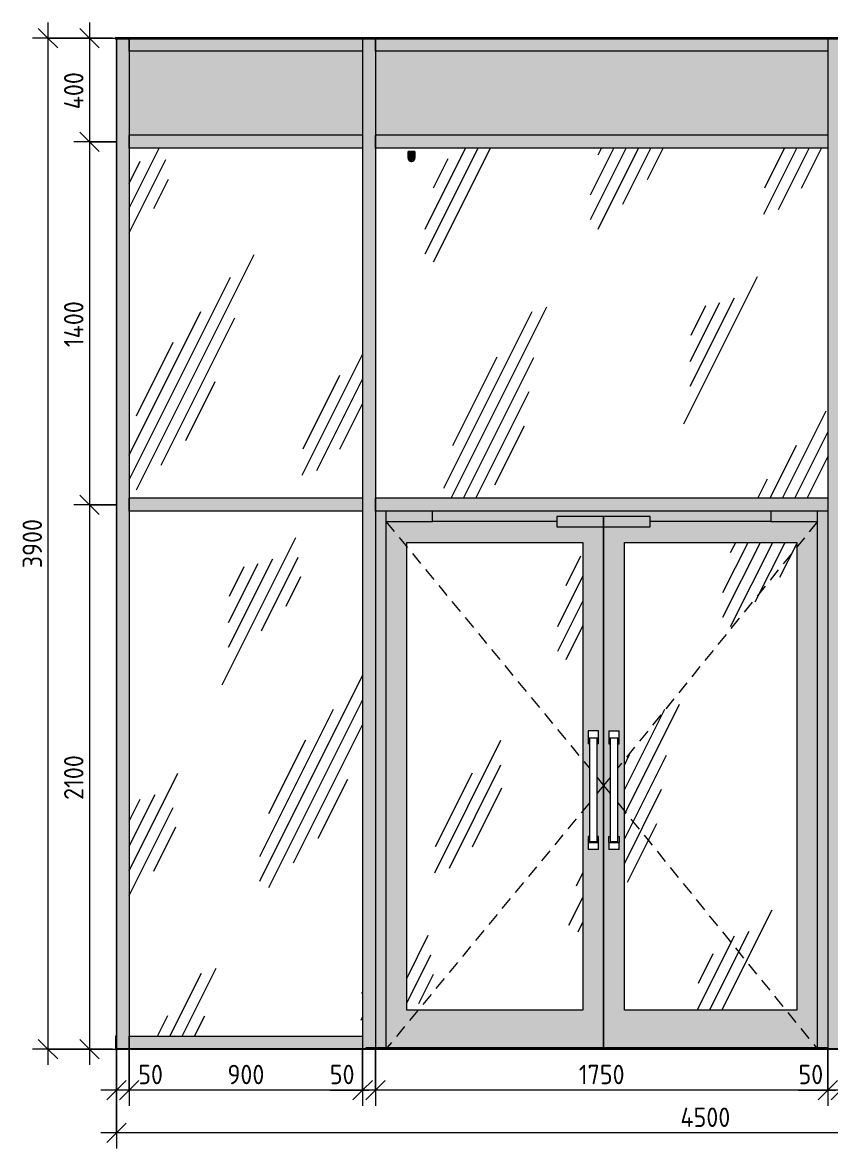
# Model space of a CAD drawing. Header units: millimetres. Extents: x -11619 to 28531, y -388 to 22769.
# Drawn here: x 10252 to 13365, y -383 to 3960 of the extents above; entities that cross this region are included whole.
import ezdxf

# ---------------------------------------------------------------- set-up
doc = ezdxf.new("R2010")
doc.units = ezdxf.units.MM
doc.linetypes.add('200_ШТРИХ_ш1п0_6_', pattern=[80, 50, -30])
for name, color, linetype, lineweight in [('A-ANNO-DIMS', 7, 'Continuous', 9), ('A-ANNO-DIMS-50', 7, 'Continuous', 9), ('A-DOOR-1', 7, 'Continuous', 9), ('A-DOOR-3', 7, '200_ШТРИХ_ш1п0_6_', 9), ('A-FLOR', 7, 'Continuous', 9), ('A-GENM', 7, 'Continuous', 9), ('A-GLAZ-CURT', 7, 'Continuous', 9), ('A-GLAZ-CWMG', 7, 'Continuous', 9), ('A-WALL-PATT', 7, 'Continuous', 9), ('I-WALL', 7, 'Continuous', 9), ('Ограждение', 7, 'Continuous', 9), ('Поручни', 7, 'Continuous', 9)]:
    doc.layers.add(name, color=color, linetype=linetype, lineweight=lineweight)
for name, color, linetype, lineweight, true_color in [('A-FLOR-1', 7, 'Continuous', 9, 0x787878), ('A-FLOR-FNSH-1', 7, 'Continuous', 35, 0x3c3c3c), ('A-FLOR-FNSH-2', 7, 'Continuous', 25, 0x3c3c3c), ('E-LITE-EQPM-1', 7, 'Continuous', 9, 0x999997), ('E-LITE-EQPM-10', 7, 'Continuous', 9, 0xb2b2ae), ('E-LITE-EQPM-11', 7, 'Continuous', 9, 0x8d8d8b), ('E-LITE-EQPM-3', 7, 'Continuous', 9, 0x929290), ('E-LITE-EQPM-4', 7, 'Continuous', 9, 0x9a9a98), ('E-LITE-EQPM-5', 7, 'Continuous', 9, 0x787878), ('E-LITE-EQPM-6', 7, 'Continuous', 9, 0xc3c3bf), ('E-LITE-EQPM-7', 7, 'Continuous', 9, 0xb1b1ae), ('E-LITE-EQPM-8', 7, 'Continuous', 9, 0xa3a3a1), ('E-LITE-EQPM-9', 7, 'Continuous', 9, 0xacaca8)]:
    doc.layers.add(name, color=color, linetype=linetype, lineweight=lineweight, true_color=true_color)
doc.layers.add('E-LITE-EQPM-2', color=7, linetype='Continuous', lineweight=9, true_color=0xf7f7ef, transparency=0.74)
doc.styles.add('ISOCPEUR', font='isocpeur.ttf', dxfattribs={"width": 0.9, "height": 75})
doc.dimstyles.new('ISO-1_5', dxfattribs={"dimscale": 304.8, "dimtxt": 74.698588, "dimasz": 0.246063, "dimexe": 0.19685, "dimexo": 0, "dimgap": 0, "dimtad": 1, "dimdec": 0, "dimrnd": 10, "dimzin": 0, "dimdsep": 46, "dimtxsty": 'ISOCPEUR', "dimblk1": 'OBLIQUE', "dimblk2": 'OBLIQUE', "dimsah": 1, "dimcen": 0.09, "dimdle": 0.19685, "dimazin": 0, "dimtfac": 1, "dimtdec": 4, "dimtix": 1, "dimtmove": 0, "dimatfit": 3, "dimfxl": 1, "dimtvp": 1, "dimtolj": 1, "dimtzin": 0, "dimarcsym": 2})
doc.dimstyles.new('ISO-1_5_1', dxfattribs={"dimscale": 304.8, "dimtxt": 74.698588, "dimasz": 0.246063, "dimexe": 0.19685, "dimexo": 0, "dimgap": 0, "dimtad": 1, "dimdec": 0, "dimrnd": 10, "dimzin": 0, "dimdsep": 46, "dimtxsty": 'ISOCPEUR', "dimblk1": 'OBLIQUE', "dimblk2": 'OBLIQUE', "dimsah": 1, "dimcen": 0.09, "dimdle": 0.19685, "dimazin": 0, "dimtfac": 1, "dimtdec": 4, "dimtix": 1, "dimtmove": 1, "dimatfit": 3, "dimfxl": 1, "dimtvp": 1, "dimtolj": 1, "dimtzin": 0, "dimarcsym": 2})
doc.dimstyles.new('ISO-1_5_окр_100', dxfattribs={"dimscale": 304.8, "dimtxt": 74.698588, "dimasz": 0.246063, "dimexe": 0.19685, "dimexo": 0, "dimgap": 0, "dimtad": 1, "dimdec": 0, "dimrnd": 100, "dimzin": 0, "dimdsep": 46, "dimtxsty": 'ISOCPEUR', "dimblk1": 'OBLIQUE', "dimblk2": 'OBLIQUE', "dimsah": 1, "dimcen": 0.09, "dimdle": 0.19685, "dimazin": 0, "dimtfac": 1, "dimtdec": 4, "dimtix": 1, "dimtmove": 0, "dimatfit": 3, "dimfxl": 1, "dimtvp": 1, "dimtolj": 1, "dimtzin": 0, "dimarcsym": 2})
pattern_1 = [(63.435, (127, 63.5), (-511.167, 1533.495), [635, -381, 635, -381, -807.806]), (63.435, (127, 63.5), (-511.167, 1533.495), [-2032, 254, -553.806]), (63.435, (95.2, 95.2), (-511.167, 1533.495), [508, -635, 381, -381, -934.806]), (63.435, (95.2, 95.2), (-511.167, 1533.495), [-1905, 444.5, -490.306]), (63.435, (95.2, 190.5), (-511.167, 1533.495), [381, -762, 254, -381, -1061.806]), (63.435, (95.2, 190.5), (-511.167, 1533.495), [-1778, 571.5, -490.306]), (63.435, (190.5, 95.2), (-511.167, 1533.495), [381, -762, 317.5, -12809.306]), (63.435, (285.8, 190.5), (-511.167, 1533.495), [190.5, -952.5, 127, -12999.806]), (63.435, (127, 349.2), (-511.167, 1533.495), [127, -952.5, 127, -508, -1125.306]), (63.435, (127, 349.2), (-511.167, 1533.495), [-1714.5, 317.5, -807.806]), (63.435, (698.5, 254), (-511.167, 1533.495), [635, -952.5, 762, -503.006]), (63.435, (698.5, 158.8), (-511.167, 1533.495), [889, -635, 952.5, -376.006]), (63.435, (762, 190.5), (-511.167, 1533.495), [1016, -508, 762, -553.806]), (63.435, (857.2, 285.8), (-511.167, 1533.495), [635, -889, 508, -807.806]), (63.435, (762, 476.2), (-511.167, 1533.495), [317.5, -1270, 381, -871.306]), (63.435, (952.5, 381), (-511.167, 1533.495), [254, -1270, 254, -1061.806])]

# ---------------------------------------------------------------- blocks, each defined once
blk = doc.blocks.new('Прямоугольный импост - Импост структурный с накладкой - 160мм Темный-32354999-В-13')
at = {"layer": 'A-GLAZ-CWMG'}
blk.add_hatch(color=256, dxfattribs=at).paths.add_polyline_path([(111615.3, 3850), (112000.4, 3850), (112000.4, 3900), (111100, 3900), (111100, 3850)])
for p, q in [((111100, 3850), (111100, 3900)), ((112000.4, 3900), (112000.4, 3850)), ((112000.4, 3850), (111100, 3850))]:
    blk.add_line(p, q, dxfattribs=at)
blk = doc.blocks.new('Прямоугольный импост - Импост структурный с накладкой - 160мм Темный-30756008-В-13')
at = {"layer": 'A-GLAZ-CWMG'}
blk.add_hatch(color=256, dxfattribs=at).paths.add_polyline_path([(111051, 0), (111100, 0), (111100, 2100), (111050, 2100), (111050, 50), (111051, 50)])
blk.add_line((111100, 2100), (111100, 0), dxfattribs=at)
blk = doc.blocks.new('Прямоугольный импост - Импост структурный с накладкой - 160мм Темный-30755591-В-13')
at = {"layer": 'A-GLAZ-CWMG'}
blk.add_hatch(color=256, dxfattribs=at).paths.add_polyline_path([(113845.4, 0), (113845.4, 2100), (113795.4, 2100), (113795.4, 0), (113835.4, 0)])
for p, q in [((113795.4, 2100), (113795.4, 0)), ((113845.4, 2100), (113845.4, 0))]:
    blk.add_line(p, q, dxfattribs=at)
blk = doc.blocks.new('Системная панель - Стекло - 40мм-32354452-В-13')
at = {"layer": 'A-GLAZ-CURT'}
h = blk.add_hatch(dxfattribs=at)
h.set_pattern_fill('FP_1', color=256, style=0, pattern_type=2)
h.set_pattern_definition(pattern_1)
h.paths.add_polyline_path([(111100, 50), (112000.4, 50), (112000.4, 2075), (111100, 2075), (111100, 1951.5)])
blk = doc.blocks.new('Прямоугольный импост - Импост структурный с накладкой - 160мм Темный-32355002-В-13')
at = {"layer": 'A-GLAZ-CWMG'}
blk.add_hatch(color=256, dxfattribs=at).paths.add_polyline_path([(113795.4, 3850), (113795.4, 3900), (112050.4, 3900), (112050.4, 3850), (113325.8, 3850)])
for p, q in [((112050.4, 3850), (112050.4, 3900)), ((113795.4, 3900), (113795.4, 3850)), ((113795.4, 3850), (112050.4, 3850))]:
    blk.add_line(p, q, dxfattribs=at)
blk = doc.blocks.new('Прямоугольный импост - Импост структурный с накладкой - 160мм Темный-32355003-В-13')
at = {"layer": 'A-GLAZ-CWMG'}
blk.add_hatch(color=256, dxfattribs=at).paths.add_polyline_path([(111100, 0), (112000.4, 0), (112000.4, 50), (111100, 50), (111100, 40)])
for p, q in [((111100, 0), (111100, 50)), ((111100, 50), (112000.4, 50)), ((112000.4, 50), (112000.4, 0))]:
    blk.add_line(p, q, dxfattribs=at)
blk = doc.blocks.new('Прямоугольный импост - Импост структурный с накладкой - 160мм Темный-V3-В-13')
at = {"layer": 'A-GLAZ-CWMG'}
blk.add_hatch(color=256, dxfattribs=at).paths.add_polyline_path([(112014.5, 0), (112014.5, 6.3), (112050.4, 6.3), (112050.4, 2100), (112000.4, 2100), (112000.4, 0), (112010.4, 0)])
for p, q in [((112000.4, 2100), (112000.4, 0)), ((112050.4, 2100), (112050.4, 6.3))]:
    blk.add_line(p, q, dxfattribs=at)
blk = doc.blocks.new('Системная панель - Стекло - 40мм-32354600-В-13')
at = {"layer": 'A-GLAZ-CURT'}
h = blk.add_hatch(dxfattribs=at)
h.set_pattern_fill('FP_1', color=256, style=0, pattern_type=2)
h.set_pattern_definition(pattern_1)
h.paths.add_polyline_path([(113325.8, 2125), (113795.4, 2125), (113795.4, 3475), (112050.4, 3475), (112050.4, 2125), (112185.5, 2125)])
h.paths.add_polyline_path([(112189, 3424.4), (112185.5, 3424.9), (112182.6, 3426.1), (112180, 3428.1), (112178, 3430.8), (112176.7, 3433.8), (112176.3, 3439.3), (112176.3, 3462.5), (112201.7, 3462.5), (112201.3, 3433.8), (112200, 3430.8), (112198, 3428.1), (112195.3, 3426.1), (112192.3, 3424.8)])
blk = doc.blocks.new('Системная панель - Стекло - 40мм-32354454-В-13')
at = {"layer": 'A-GLAZ-CURT'}
h = blk.add_hatch(dxfattribs=at)
h.set_pattern_fill('FP_1', color=256, style=0, pattern_type=2)
h.set_pattern_definition(pattern_1)
h.paths.add_polyline_path([(112000.4, 2125), (112000.4, 3475), (111100, 3475), (111100, 2125)])
blk = doc.blocks.new('Прямоугольный импост - Импост структурный с накладкой - 160мм Темный-32352607-В-13')
at = {"layer": 'A-GLAZ-CWMG'}
blk.add_hatch(color=256, dxfattribs=at).paths.add_polyline_path([(111071, 2100), (111100, 2100), (111100, 3500), (111050, 3500), (111050, 2100), (111070.6, 2100)])
blk.add_line((111100, 3500), (111100, 2100), dxfattribs=at)
blk = doc.blocks.new('Прямоугольный импост - Импост структурный с накладкой - 160мм Темный-32355005-В-13')
at = {"layer": 'A-GLAZ-CWMG'}
blk.add_hatch(color=256, dxfattribs=at).paths.add_polyline_path([(113010.4, 2075), (113795.4, 2075), (113795.4, 2125), (112050.4, 2125), (112050.4, 2075), (112932.1, 2075)])
for p, q in [((112050.4, 2075), (112050.4, 2125)), ((113795.4, 2125), (112050.4, 2125)), ((113795.4, 2125), (113795.4, 2075)), ((113795.4, 2075), (112050.4, 2075))]:
    blk.add_line(p, q, dxfattribs=at)
blk = doc.blocks.new('Прямоугольный импост - Импост структурный с накладкой - 160мм Темный-32355006-В-13')
at = {"layer": 'A-GLAZ-CWMG'}
blk.add_hatch(color=256, dxfattribs=at).paths.add_polyline_path([(112000.4, 2075), (112000.4, 2125), (111100, 2125), (111100, 2075)])
for p, q in [((111100, 2075), (111100, 2125)), ((112000.4, 2125), (111100, 2125)), ((112000.4, 2125), (112000.4, 2075)), ((112000.4, 2075), (111100, 2075))]:
    blk.add_line(p, q, dxfattribs=at)
blk = doc.blocks.new('Прямоугольный импост - Импост структурный с накладкой - 160мм Темный-32352604-В-13')
at = {"layer": 'A-GLAZ-CWMG'}
blk.add_hatch(color=256, dxfattribs=at).paths.add_polyline_path([(113795.4, 2100), (113845.4, 2100), (113845.4, 3500), (113795.4, 3500), (113795.4, 2115)])
for p, q in [((113795.4, 3500), (113795.4, 2100)), ((113845.4, 3500), (113845.4, 2100))]:
    blk.add_line(p, q, dxfattribs=at)
blk = doc.blocks.new('Плинтус - Плинтус светлый _сад_-32928320-В-13')
at = {"layer": 'A-GENM'}
blk.add_hatch(color=256, dxfattribs=at).paths.add_polyline_path([(111045.2, 0), (111051, 0), (111051, 50), (111045.2, 50)])
for p, q in [((111045.2, 50), (111051, 50)), ((111051, 50), (111051, 0))]:
    blk.add_line(p, q, dxfattribs=at)
blk = doc.blocks.new('Дверь_Витражная_остекление_ - ВВ-13 остекление-32355241-В-13')
at = {"layer": 'A-DOOR-1'}
h = blk.add_hatch(color=256, dxfattribs=at)
h.paths.add_polyline_path([(113794.5, 0), (113795.4, 0), (113795.4, 2075), (113755.4, 2075), (113755.4, 6.3), (113794.5, 6.3)])
h.paths.add_polyline_path([(112090.4, 6.3), (112090.4, 2075), (112050.4, 2075), (112050.4, 6.3)])
h.paths.add_polyline_path([(112270.4, 2035), (112750.4, 2035), (112750.4, 2055), (113110.4, 2055), (113110.4, 2035), (113575.4, 2035), (113575.4, 2075), (112270.4, 2075), (112270.4, 2040.2)])
for points in [[(112185.5, 2035), (112270.4, 2035), (112270.4, 2075), (112090.4, 2075), (112090.4, 2035), (112170.4, 2035)], [(112930.4, 2015), (112930.4, 2055), (112750.4, 2055), (112750.4, 2015), (112929.6, 2015)], [(113110.4, 2015), (113110.4, 2055), (112930.4, 2055), (112930.4, 2015), (113010.4, 2015)], [(113575.4, 2035), (113755.4, 2035), (113755.4, 2075), (113575.4, 2075)]]:
    blk.add_hatch(color=256, dxfattribs=at).paths.add_polyline_path(points)
h = blk.add_hatch(color=256, dxfattribs=at)
h.paths.add_polyline_path([(112122.6, 6.3), (112930.4, 6.3), (112930.4, 2015), (112750.4, 2015), (112750.4, 2035), (112090.4, 2035), (112090.4, 6.3), (112093.8, 6.3)])
h.paths.add_polyline_path([(112185.5, 150), (112170.4, 150), (112170.4, 1955), (112850.4, 1955), (112850.4, 150), (112755.6, 150)])
h.paths.add_polyline_path([(112898.2, 770), (112870.4, 770), (112870.4, 820), (112875.4, 820), (112875.4, 1177.5), (112870.4, 1177.5), (112870.4, 1227.5), (112910.4, 1227.5), (112910.4, 1177.5), (112905.4, 1177.5), (112905.4, 820), (112910.4, 820), (112910.4, 770), (112900.4, 770)])
h = blk.add_hatch(color=256, dxfattribs=at)
h.paths.add_polyline_path([(112933.8, 6.3), (113755.4, 6.3), (113755.4, 2035), (113110.4, 2035), (113110.4, 2015), (112930.4, 2015), (112930.4, 6.3)])
h.paths.add_polyline_path([(113325.8, 150), (113010.4, 150), (113010.4, 1955), (113675.4, 1955), (113675.4, 150)])
h.paths.add_polyline_path([(112970.4, 770), (112950.4, 770), (112950.4, 820), (112955.4, 820), (112955.4, 1177.5), (112950.4, 1177.5), (112950.4, 1227.5), (112990.4, 1227.5), (112990.4, 1177.5), (112985.4, 1177.5), (112985.4, 820), (112990.4, 820), (112990.4, 770), (112975.6, 770)])
h = blk.add_hatch(dxfattribs=at)
h.set_pattern_fill('FP_1', color=256, style=0, pattern_type=2)
h.set_pattern_definition(pattern_1)
h.paths.add_polyline_path([(112170.4, 150), (112850.4, 150), (112850.4, 1955), (112170.4, 1955), (112170.4, 1425)])
h = blk.add_hatch(dxfattribs=at)
h.set_pattern_fill('FP_1', color=256, style=0, pattern_type=2)
h.set_pattern_definition(pattern_1)
h.paths.add_polyline_path([(113010.4, 150), (113675.4, 150), (113675.4, 1955), (113010.4, 1955), (113010.4, 487.3)])
for p, q in [((112090.4, 2075), (112090.4, 2035)), ((112270.4, 2035), (112270.4, 2075)), ((112750.4, 2055), (112750.4, 2015)), ((112930.4, 2055), (112750.4, 2055)), ((113110.4, 2055), (112930.4, 2055)), ((112930.4, 2055), (112930.4, 2015)), ((112930.4, 2015), (112930.4, 2055)), ((113110.4, 2015), (113110.4, 2055)), ((113575.4, 2075), (113575.4, 2035)), ((113755.4, 2035), (113755.4, 2075)), ((112090.4, 2035), (112090.4, 6.3)), ((112090.4, 2035), (112270.4, 2035)), ((112750.4, 2035), (112270.4, 2035)), ((112750.4, 2015), (112930.4, 2015)), ((112930.4, 2015), (112930.4, 6.3)), ((112930.4, 2015), (113110.4, 2015)), ((112930.4, 6.3), (112930.4, 2015)), ((113575.4, 2035), (113110.4, 2035)), ((113575.4, 2035), (113755.4, 2035)), ((113755.4, 6.3), (113755.4, 2035)), ((112170.4, 150), (112170.4, 1955)), ((112170.4, 1955), (112850.4, 1955)), ((112850.4, 1955), (112850.4, 150)), ((113010.4, 150), (113010.4, 1955)), ((113010.4, 1955), (113675.4, 1955)), ((113675.4, 1955), (113675.4, 150)), ((112870.4, 1227.5), (112870.4, 1200)), ((112910.4, 1227.5), (112870.4, 1227.5)), ((112910.4, 1200), (112910.4, 1227.5)), ((112950.4, 1227.5), (112950.4, 1200)), ((112950.4, 1227.5), (112990.4, 1227.5)), ((112990.4, 1200), (112990.4, 1227.5)), ((112910.4, 1200), (112870.4, 1200)), ((112870.4, 1200), (112870.4, 1177.5)), ((112875.5, 1177.5), (112870.4, 1177.5)), ((112875.4, 1200), (112875.4, 800)), ((112905.4, 800), (112905.4, 1200)), ((112910.4, 1177.5), (112905.4, 1177.5)), ((112910.4, 1177.5), (112910.4, 1200)), ((112990.4, 1200), (112950.4, 1200)), ((112950.4, 1200), (112950.4, 1177.5)), ((112950.4, 1177.5), (112955.5, 1177.5)), ((112955.4, 1200), (112955.4, 800)), ((112985.4, 800), (112985.4, 1200)), ((112985.4, 1177.5), (112990.4, 1177.5)), ((112990.4, 1177.5), (112990.4, 1200)), ((112875.4, 820), (112870.4, 820)), ((112870.4, 820), (112870.4, 797.5)), ((112870.4, 797.5), (112870.4, 770)), ((112870.4, 797.5), (112910.4, 797.5)), ((112905.4, 800), (112875.4, 800)), ((112910.4, 820), (112905.4, 820)), ((112910.4, 797.5), (112910.4, 820)), ((112910.4, 770), (112910.4, 797.5)), ((112950.4, 797.5), (112950.4, 820)), ((112950.4, 820), (112955.4, 820)), ((112950.4, 797.5), (112950.4, 770)), ((112950.4, 797.5), (112990.4, 797.5)), ((112985.4, 800), (112955.4, 800)), ((112985.4, 820), (112990.4, 820)), ((112990.4, 820), (112990.4, 797.5)), ((112990.4, 770), (112990.4, 797.5)), ((112910.4, 770), (112870.4, 770)), ((112990.4, 770), (112950.4, 770)), ((112850.4, 150), (112170.4, 150)), ((113675.4, 150), (113010.4, 150))]:
    blk.add_line(p, q, dxfattribs=at)
at = {"layer": 'A-DOOR-3'}
for p, q in [((112090.4, 2035), (112875.4, 1084.1)), ((113755.4, 2035), (112985.4, 1085.3)), ((112905.4, 1047.8), (112930.4, 1017.5)), ((112955.4, 1048.3), (112930.4, 1017.5)), ((112930.4, 1017.5), (112905.4, 987.2)), ((112930.4, 1017.5), (112955.4, 986.7)), ((112875.4, 950.9), (112095.7, 6.3)), ((112985.4, 949.7), (113750.3, 6.3))]:
    blk.add_line(p, q, dxfattribs=at)
blk = doc.blocks.new('Системная панель - Сэндвич - 40мм-32354713-В-13')
at = {"layer": 'A-GLAZ-CURT'}
blk.add_hatch(color=256, dxfattribs=at).paths.add_polyline_path([(113325.8, 3525), (113795.4, 3525), (113795.4, 3850), (112050.4, 3850), (112050.4, 3525), (112185.5, 3525)])
blk = doc.blocks.new('Системная панель - Сэндвич - 40мм-32354714-В-13')
at = {"layer": 'A-GLAZ-CURT'}
blk.add_hatch(color=256, dxfattribs=at).paths.add_polyline_path([(111615.3, 3525), (112000.4, 3525), (112000.4, 3850), (111100, 3850), (111100, 3525)])
blk = doc.blocks.new('Прямоугольный импост - Импост структурный с накладкой - 160мм Темный-32352608-В-13')
at = {"layer": 'A-GLAZ-CWMG'}
blk.add_hatch(color=256, dxfattribs=at).paths.add_polyline_path([(111071, 3500), (111100, 3500), (111100, 3900), (111050, 3900), (111050, 3500), (111071, 3500)])
blk.add_line((111100, 3900), (111100, 3500), dxfattribs=at)
blk = doc.blocks.new('Прямоугольный импост - Импост структурный с накладкой - 160мм Темный-V4-В-13')
at = {"layer": 'A-GLAZ-CWMG'}
blk.add_hatch(color=256, dxfattribs=at).paths.add_polyline_path([(113845.4, 3500), (113845.4, 3900), (113795.4, 3900), (113795.4, 3500), (113835.4, 3500)])
for p, q in [((113795.4, 3900), (113795.4, 3500)), ((113845.4, 3900), (113845.4, 3500))]:
    blk.add_line(p, q, dxfattribs=at)
blk = doc.blocks.new('Downlight - Strip - 2000 мм-27655400-В-13')
at = {"layer": 'E-LITE-EQPM-2'}
for points in [[(112182.6, 3456.1), (112201.7, 3456.1), (112201.7, 3462.5), (112176.3, 3462.5), (112176.3, 3456.1)], [(112201.7, 3437.1), (112201.7, 3456.1), (112176.3, 3456.1), (112176.7, 3440.4), (112178, 3443.5), (112180, 3446.1), (112182.6, 3448.1), (112185.7, 3449.4), (112189, 3449.8), (112192.3, 3449.4), (112195.3, 3448.1), (112198, 3446.1), (112200, 3443.5), (112201.3, 3440.4)]]:
    blk.add_hatch(color=256, dxfattribs=at).paths.add_polyline_path(points)
h = blk.add_hatch(color=256, dxfattribs=at)
h.paths.add_polyline_path([(112198, 3428.1), (112200.8, 3433.8), (112200, 3433), (112199.1, 3430.8)])
h.paths.add_polyline_path([(112198, 3428.1), (112199.2, 3437.1), (112189, 3437.1), (112185.7, 3449.4), (112184.1, 3437.1), (112177.6, 3437.1), (112177.3, 3435.8), (112185.7, 3425.7), (112186.7, 3425.6), (112191.2, 3429), (112192.3, 3426.6), (112193.1, 3426.8)])
h.paths.add_polyline_path([(112192.3, 3424.8), (112195.3, 3426.1), (112194.5, 3426.1)])
h.paths.add_polyline_path([(112182.6, 3426.1), (112176.7, 3433.8), (112178, 3430.8), (112180, 3428.1)])
h.paths.add_polyline_path([(112176.7, 3433.8), (112177.3, 3435.8), (112176.3, 3437.1)])
h = blk.add_hatch(color=256, dxfattribs=at)
h.paths.add_polyline_path([(112185.7, 3424.8), (112187.9, 3425.4), (112182.6, 3426.1), (112185.5, 3424.9)])
h.paths.add_polyline_path([(112185.7, 3449.4), (112182.6, 3448.1), (112180, 3446.1), (112178, 3443.5), (112176.7, 3440.4), (112176.7, 3436.5), (112177.3, 3435.8), (112178, 3437.1), (112184.1, 3437.1), (112185.5, 3447.7)])
h.paths.add_polyline_path([(112198, 3428.1), (112201.7, 3437.1), (112201.3, 3440.4), (112200, 3443.5), (112198, 3446.1), (112195.3, 3448.1), (112192.3, 3449.4), (112189, 3449.8), (112185.7, 3449.4), (112189, 3437.1), (112199.2, 3437.1), (112198.3, 3430.8)])
h.paths.add_polyline_path([(112200.4, 3432.4), (112201.3, 3433.8), (112200.8, 3433.8)])
h = blk.add_hatch(color=256, dxfattribs=at)
h.paths.add_polyline_path([(112198, 3428.1), (112200, 3430.8), (112199.5, 3430.8)])
h.paths.add_polyline_path([(112192.3, 3424.8), (112198, 3428.1), (112191.8, 3426.5), (112191.2, 3429), (112186.7, 3425.6), (112189, 3425.3)])
h.paths.add_polyline_path([(112189, 3424.4), (112189, 3424.8), (112185.7, 3424.8)])
h.paths.add_polyline_path([(112185, 3425.8), (112177.3, 3435.8), (112176.7, 3433.8), (112182.6, 3426.1), (112184.7, 3425.8)])
at = {"layer": 'E-LITE-EQPM-1'}
for p, q in [((112176.3, 3437.1), (112176.3, 3462.5)), ((112176.3, 3462.5), (112201.7, 3462.5)), ((112201.7, 3462.5), (112176.3, 3462.5)), ((112176.3, 3462.5), (112176.3, 3456.1)), ((112176.3, 3456.1), (112176.3, 3437.1)), ((112176.3, 3456.1), (112201.7, 3456.1)), ((112201.7, 3462.5), (112201.7, 3437.1)), ((112201.7, 3456.1), (112201.7, 3462.5)), ((112201.7, 3437.1), (112201.7, 3456.1))]:
    blk.add_line(p, q, dxfattribs=at)
for start, end in [(90, 180), (180, 0), (180, 0), (45, 90), (0, 45)]:
    blk.add_arc((112189, 3437.1), 12.7, start, end, dxfattribs=at)
at = {"layer": 'E-LITE-EQPM-10'}
for start, end in [(255, 285), (315, 330)]:
    blk.add_arc((112189, 3437.1), 12.7, start, end, dxfattribs=at)
at = {"layer": 'E-LITE-EQPM-11'}
blk.add_arc((112189, 3437.1), 12.7, 105, 106.0717, dxfattribs=at)
at = {"layer": 'E-LITE-EQPM-3'}
for start, end in [(150, 180), (180, 255), (180, 255), (135, 150), (106.0717, 135), (0, 105), (330, 0), (330, 345), (345, 0), (285, 315), (285, 315)]:
    blk.add_arc((112189, 3437.1), 12.7, start, end, dxfattribs=at)
at = {"layer": 'E-LITE-EQPM-4'}
for start, end in [(255, 270), (255, 285), (270, 285), (315, 330), (315, 330)]:
    blk.add_arc((112189, 3437.1), 12.7, start, end, dxfattribs=at)
at = {"layer": 'E-LITE-EQPM-5'}
for p, q in [((112201.7, 3462.5), (112176.3, 3462.5)), ((112176.3, 3462.5), (112176.3, 3437.1)), ((112201.7, 3437.1), (112201.7, 3462.5))]:
    blk.add_line(p, q, dxfattribs=at)
blk.add_arc((112189, 3437.1), 12.7, 180, 0, dxfattribs=at)
at = {"layer": 'E-LITE-EQPM-6'}
for p, q in [((112176.3, 3456.1), (112176.3, 3462.5)), ((112176.3, 3462.5), (112201.7, 3462.5)), ((112201.7, 3462.5), (112201.7, 3456.1))]:
    blk.add_line(p, q, dxfattribs=at)
at = {"layer": 'E-LITE-EQPM-7'}
for p, q in [((112201.7, 3462.5), (112176.3, 3462.5)), ((112176.3, 3462.5), (112176.3, 3456.1)), ((112176.3, 3456.1), (112176.3, 3462.5)), ((112176.3, 3462.5), (112201.7, 3462.5)), ((112176.3, 3437.1), (112176.3, 3456.1)), ((112201.7, 3456.1), (112176.3, 3456.1)), ((112201.7, 3456.1), (112201.7, 3462.5)), ((112201.7, 3462.5), (112201.7, 3456.1)), ((112201.7, 3456.1), (112201.7, 3437.1))]:
    blk.add_line(p, q, dxfattribs=at)
at = {"layer": 'E-LITE-EQPM-8'}
for start, end in [(345, 0), (240, 255)]:
    blk.add_arc((112189, 3437.1), 12.7, start, end, dxfattribs=at)
at = {"layer": 'E-LITE-EQPM-9'}
for start, end in [(180, 240), (330, 345), (285, 315)]:
    blk.add_arc((112189, 3437.1), 12.7, start, end, dxfattribs=at)
blk = doc.blocks.new('Ограждение - Ограждение-33049920-В-13')
at = {"layer": 'Ограждение'}
blk.add_hatch(color=256, dxfattribs=at).paths.add_polyline_path([(112014.5, 0), (112137.1, 0), (112137.1, 2), (113674.2, 2), (113674.2, 0), (113794.5, 0), (113794.5, 6.3), (112014.5, 6.3)])
at = {"layer": 'Поручни'}
for p, q in [((112014.5, 0), (112014.5, 6.3)), ((112014.5, 6.3), (113794.5, 6.3)), ((113794.5, 6.3), (113794.5, 0))]:
    blk.add_line(p, q, dxfattribs=at)
blk = doc.blocks.new('DIMBLOCK115-В-13')
at = {"layer": 'A-ANNO-DIMS-50'}
for p, q in [((10509.8, 3960), (10509.8, 3500)), ((10598.9, 3900), (10449.8, 3900)), ((10509.8, 3900), (10608.8, 3900)), ((10613.3, 3500), (10449.8, 3500)), ((10509.8, 3500), (10613.3, 3500))]:
    blk.add_line(p, q, dxfattribs=at)
at = {"layer": 'A-ANNO-DIMS-50', "lineweight": 20}
for p, q in [((10509.8, 3900), (10472.3, 3937.5)), ((10509.8, 3900), (10547.3, 3862.5)), ((10509.8, 3500), (10472.3, 3537.5)), ((10509.8, 3500), (10547.3, 3462.5))]:
    blk.add_line(p, q, dxfattribs=at)
at = {"layer": 'A-ANNO-DIMS-50', "color": 0, "insert": (10411.8, 3625.3), "char_height": 75, "width": 179.277, "attachment_point": 1, "rotation": 90, "line_spacing_factor": 1.149209, "style": 'ISOCPEUR'}
blk.add_mtext('400', dxfattribs=at)
blk = doc.blocks.new('_Oblique')
at = {"color": 0, "linetype": 'ByBlock', "lineweight": -2}
blk.add_line((-0.5, -0.5), (0.5, 0.5), dxfattribs=at)
blk = doc.blocks.new('DIMBLOCK116-В-13')
at = {"layer": 'A-ANNO-DIMS-50', "lineweight": 20}
for p, q in [((10509.8, 3500), (10472.3, 3537.5)), ((10509.8, 3500), (10547.3, 3462.5)), ((10509.8, 2100), (10472.3, 2137.5)), ((10509.8, 2100), (10547.3, 2062.5))]:
    blk.add_line(p, q, dxfattribs=at)
at = {"layer": 'A-ANNO-DIMS-50'}
for p, q in [((10613.3, 3500), (10449.8, 3500)), ((10509.8, 3500), (10509.8, 2100)), ((10509.8, 3500), (10613.3, 3500)), ((10613.3, 2100), (10449.8, 2100)), ((10509.8, 2100), (10613.3, 2100))]:
    blk.add_line(p, q, dxfattribs=at)
at = {"layer": 'A-ANNO-DIMS-50', "color": 0, "insert": (10411.8, 2708.1), "char_height": 75, "width": 220.648, "attachment_point": 1, "rotation": 90, "line_spacing_factor": 1.149209, "style": 'ISOCPEUR'}
blk.add_mtext('1400', dxfattribs=at)
blk = doc.blocks.new('DIMBLOCK117-В-13')
at = {"layer": 'A-ANNO-DIMS-50', "lineweight": 20}
for p, q in [((10509.8, 2100), (10472.3, 2137.5)), ((10509.8, 2100), (10547.3, 2062.5)), ((10509.8, 0), (10472.3, 37.5)), ((10509.8, 0), (10547.3, -37.5))]:
    blk.add_line(p, q, dxfattribs=at)
at = {"layer": 'A-ANNO-DIMS-50'}
for p, q in [((10613.3, 2100), (10449.8, 2100)), ((10509.8, 2100), (10509.8, -60)), ((10509.8, 2100), (10613.3, 2100)), ((10598.9, 0), (10449.8, 0)), ((10509.8, 0), (10608.8, 0))]:
    blk.add_line(p, q, dxfattribs=at)
at = {"layer": 'A-ANNO-DIMS-50', "color": 0, "insert": (10411.8, 961.7), "char_height": 75, "width": 212.029, "attachment_point": 1, "rotation": 90, "line_spacing_factor": 1.149209, "style": 'ISOCPEUR'}
blk.add_mtext('2100', dxfattribs=at)
blk = doc.blocks.new('DIMBLOCK120-В-13')
at = {"layer": 'A-ANNO-DIMS-50'}
for p, q in [((13358.8, 0), (13358.8, -218)), ((13358.8, -158), (13358.8, 0)), ((13408.8, 0), (13408.8, -218)), ((13408.8, -158), (13408.8, 0)), ((13245.3, -158), (13390.1, -158)), ((13408.8, -158), (13358.8, -158)), ((13390.1, -158), (13383.8, -158))]:
    blk.add_line(p, q, dxfattribs=at)
at = {"layer": 'A-ANNO-DIMS-50', "lineweight": 20}
for p, q in [((13358.8, -158), (13396.3, -120.5)), ((13408.8, -158), (13446.3, -120.5)), ((13358.8, -158), (13321.3, -195.5)), ((13408.8, -158), (13371.3, -195.5))]:
    blk.add_line(p, q, dxfattribs=at)
at = {"layer": 'A-ANNO-DIMS-50', "color": 0, "insert": (13245.3, -60), "char_height": 75, "width": 113.772, "attachment_point": 1, "line_spacing_factor": 1.149209, "style": 'ISOCPEUR'}
blk.add_mtext('50', dxfattribs=at)
blk = doc.blocks.new('DIMBLOCK121-В-13')
at = {"layer": 'A-ANNO-DIMS-50'}
for p, q in [((11613.8, 0), (11613.8, -218)), ((11613.8, -158), (11613.8, 0)), ((13358.8, 0), (13358.8, -218)), ((13358.8, -158), (13358.8, 0)), ((13358.8, -158), (11613.8, -158))]:
    blk.add_line(p, q, dxfattribs=at)
at = {"layer": 'A-ANNO-DIMS-50', "lineweight": 20}
for p, q in [((11613.8, -158), (11651.3, -120.5)), ((13358.8, -158), (13396.3, -120.5)), ((11613.8, -158), (11576.3, -195.5)), ((13358.8, -158), (13321.3, -195.5))]:
    blk.add_line(p, q, dxfattribs=at)
at = {"layer": 'A-ANNO-DIMS-50', "color": 0, "insert": (12397.9, -60), "char_height": 75, "width": 212.029, "attachment_point": 1, "line_spacing_factor": 1.149209, "style": 'ISOCPEUR'}
blk.add_mtext('1750', dxfattribs=at)
blk = doc.blocks.new('DIMBLOCK122-В-13')
at = {"layer": 'A-ANNO-DIMS-50'}
for p, q in [((11563.8, 0), (11563.8, -218)), ((11563.8, -158), (11563.8, 0)), ((11613.8, 0), (11613.8, -218)), ((11613.8, -158), (11613.8, 0)), ((11437.1, -158), (11581.9, -158)), ((11613.8, -158), (11563.8, -158)), ((11581.9, -158), (11588.8, -158))]:
    blk.add_line(p, q, dxfattribs=at)
at = {"layer": 'A-ANNO-DIMS-50', "lineweight": 20}
for p, q in [((11563.8, -158), (11601.3, -120.5)), ((11613.8, -158), (11651.3, -120.5)), ((11563.8, -158), (11526.3, -195.5)), ((11613.8, -158), (11576.3, -195.5))]:
    blk.add_line(p, q, dxfattribs=at)
at = {"layer": 'A-ANNO-DIMS-50', "color": 0, "insert": (11437.1, -60), "char_height": 75, "width": 113.772, "attachment_point": 1, "line_spacing_factor": 1.149209, "style": 'ISOCPEUR'}
blk.add_mtext('50', dxfattribs=at)
blk = doc.blocks.new('DIMBLOCK123-В-13')
at = {"layer": 'A-ANNO-DIMS-50'}
for p, q in [((10663.3, 0), (10663.3, -218)), ((10663.3, -158), (10663.3, 0)), ((11563.8, 0), (11563.8, -218)), ((11563.8, -158), (11563.8, 0)), ((11563.8, -158), (10663.3, -158))]:
    blk.add_line(p, q, dxfattribs=at)
at = {"layer": 'A-ANNO-DIMS-50', "lineweight": 20}
for p, q in [((10663.3, -158), (10700.8, -120.5)), ((11563.8, -158), (11601.3, -120.5)), ((10663.3, -158), (10625.8, -195.5)), ((11563.8, -158), (11526.3, -195.5))]:
    blk.add_line(p, q, dxfattribs=at)
at = {"layer": 'A-ANNO-DIMS-50', "color": 0, "insert": (11042.4, -60), "char_height": 75, "width": 170.658, "attachment_point": 1, "line_spacing_factor": 1.149209, "style": 'ISOCPEUR'}
blk.add_mtext('900', dxfattribs=at)
blk = doc.blocks.new('DIMBLOCK124-В-13')
at = {"layer": 'A-ANNO-DIMS-50'}
for p, q in [((10663.3, 0), (10663.3, -218)), ((10663.3, -158), (10663.3, 0)), ((10614.3, 0), (10614.3, -218)), ((10614.3, -158), (10614.3, 0)), ((10663.3, -158), (10554.3, -158)), ((10648, -158), (10638.8, -158)), ((10792.8, -158), (10648, -158))]:
    blk.add_line(p, q, dxfattribs=at)
at = {"layer": 'A-ANNO-DIMS-50', "lineweight": 20}
for p, q in [((10614.3, -158), (10651.8, -120.5)), ((10663.3, -158), (10700.8, -120.5)), ((10614.3, -158), (10576.8, -195.5)), ((10663.3, -158), (10625.8, -195.5))]:
    blk.add_line(p, q, dxfattribs=at)
at = {"layer": 'A-ANNO-DIMS-50', "color": 0, "insert": (10698, -60), "char_height": 75, "width": 113.772, "attachment_point": 1, "line_spacing_factor": 1.149209, "style": 'ISOCPEUR'}
blk.add_mtext('50', dxfattribs=at)
blk = doc.blocks.new('DIMBLOCK125-В-13')
at = {"layer": 'A-ANNO-DIMS-50'}
for p, q in [((10349.8, 3960), (10349.8, -60)), ((10598.9, 3900), (10289.8, 3900)), ((10349.8, 3900), (10608.8, 3900)), ((10598.9, 0), (10289.8, 0)), ((10349.8, 0), (10608.8, 0))]:
    blk.add_line(p, q, dxfattribs=at)
at = {"layer": 'A-ANNO-DIMS-50', "lineweight": 20}
for p, q in [((10349.8, 3900), (10312.3, 3937.5)), ((10349.8, 3900), (10387.3, 3862.5)), ((10349.8, 0), (10312.3, 37.5)), ((10349.8, 0), (10387.3, -37.5))]:
    blk.add_line(p, q, dxfattribs=at)
at = {"layer": 'A-ANNO-DIMS-50', "color": 0, "insert": (10251.8, 1855.2), "char_height": 75, "width": 227.543, "attachment_point": 1, "rotation": 90, "line_spacing_factor": 1.149209, "style": 'ISOCPEUR'}
blk.add_mtext('3900', dxfattribs=at)
blk = doc.blocks.new('DIMBLOCK126-В-13')
at = {"layer": 'A-ANNO-DIMS-50'}
for p, q in [((10614.3, 0), (10614.3, -382.8)), ((10614.3, -322.8), (10614.3, 0)), ((15162.3, 0), (15162.3, -382.8)), ((15162.3, -322.8), (15162.3, 0)), ((15222.3, -322.8), (10554.3, -322.8))]:
    blk.add_line(p, q, dxfattribs=at)
at = {"layer": 'A-ANNO-DIMS-50', "lineweight": 20}
for p, q in [((10614.3, -322.8), (10651.8, -285.3)), ((15162.3, -322.8), (15199.8, -285.3)), ((10614.3, -322.8), (10576.8, -360.3)), ((15162.3, -322.8), (15124.8, -360.3))]:
    blk.add_line(p, q, dxfattribs=at)
at = {"layer": 'A-ANNO-DIMS-50', "color": 0, "insert": (12789.9, -224.9), "char_height": 75, "width": 236.162, "attachment_point": 1, "line_spacing_factor": 1.149209, "style": 'ISOCPEUR'}
blk.add_mtext('4500', dxfattribs=at)

msp = doc.modelspace()

# ---------------------------------------------------------------- hatches: boundary and pattern name
at = {"layer": 'A-FLOR-1'}
h = msp.add_hatch(dxfattribs=at)
h.set_pattern_fill('FP_5', color=256, style=0, pattern_type=2)
h.set_pattern_definition([(45, (-100436.677, 0), (-28.51196, 28.51196), []), (45, (-100408.165, 0), (-28.51196, 28.51196), [50.403, -10.081, 1.676, -8.404])])
h.paths.add_polyline_path([(12889.1, 3900), (15169.7, 3900), (15169.7, 3903.9), (10608.5, 3903.9), (10608.5, 3900), (11748.8, 3900)])
msp.add_hatch(color=256, dxfattribs=at).paths.add_polyline_path([(11700.4, 0), (13237.5, 0), (13237.5, 2), (11700.4, 2)])
at = {"layer": 'A-WALL-PATT'}
msp.add_hatch(color=256, dxfattribs=at).paths.add_polyline_path([(10613.3, 50), (10613.3, 3900), (10608.5, 3900), (10608.5, 50)])

# ---------------------------------------------------------------- linework, layer by layer
at = {"layer": 'A-FLOR'}
msp.add_line((15169.7, -0.1), (10608.5, -0.1), dxfattribs=at)
at = {"layer": 'A-FLOR-FNSH-1'}
msp.add_line((10608.5, 3900), (15169.7, 3900), dxfattribs=at)
at = {"layer": 'A-FLOR-FNSH-2'}
for p, q in [((15169.7, 0), (10608.5, 0)), ((13237.5, 2), (11700.4, 2)), ((11700.4, 2), (11700.4, 0)), ((13237.5, 0), (13237.5, 2))]:
    msp.add_line(p, q, dxfattribs=at)
at = {"layer": 'I-WALL'}
msp.add_line((10614.3, 3900), (10614.3, 50), dxfattribs=at)

# ---------------------------------------------------------------- block references
at = {"layer": 'A-DOOR-1'}
msp.add_blockref('Дверь_Витражная_остекление_ - ВВ-13 остекление-32355241-В-13', (-100436.7, 0), dxfattribs=at)
at = {"layer": 'A-GENM'}
msp.add_blockref('Плинтус - Плинтус светлый _сад_-32928320-В-13', (-100436.7, 0), dxfattribs=at)
at = {"layer": 'A-GLAZ-CURT'}
for name in ['Системная панель - Сэндвич - 40мм-32354714-В-13', 'Системная панель - Сэндвич - 40мм-32354713-В-13', 'Системная панель - Стекло - 40мм-32354454-В-13', 'Системная панель - Стекло - 40мм-32354600-В-13', 'Системная панель - Стекло - 40мм-32354452-В-13']:
    msp.add_blockref(name, (-100436.7, 0), dxfattribs=at)
at = {"layer": 'A-GLAZ-CWMG'}
for name, p in [('Прямоугольный импост - Импост структурный с накладкой - 160мм Темный-32352608-В-13', (-100436.7, 0)), ('Прямоугольный импост - Импост структурный с накладкой - 160мм Темный-32354999-В-13', (-100436.7, 0)), ('Прямоугольный импост - Импост структурный с накладкой - 160мм Темный-V4-В-13', (-102231.7, 0)), ('Прямоугольный импост - Импост структурный с накладкой - 160мм Темный-32355002-В-13', (-100436.7, 0)), ('Прямоугольный импост - Импост структурный с накладкой - 160мм Темный-V4-В-13', (-100436.7, 0)), ('Прямоугольный импост - Импост структурный с накладкой - 160мм Темный-32355006-В-13', (-100436.7, 1400)), ('Прямоугольный импост - Импост структурный с накладкой - 160мм Темный-32355005-В-13', (-100436.7, 1400)), ('Прямоугольный импост - Импост структурный с накладкой - 160мм Темный-32352607-В-13', (-100436.7, 0)), ('Прямоугольный импост - Импост структурный с накладкой - 160мм Темный-32352604-В-13', (-102231.7, 0)), ('Прямоугольный импост - Импост структурный с накладкой - 160мм Темный-32352604-В-13', (-100436.7, 0)), ('Прямоугольный импост - Импост структурный с накладкой - 160мм Темный-30756008-В-13', (-100436.7, 0)), ('Прямоугольный импост - Импост структурный с накладкой - 160мм Темный-32355006-В-13', (-100436.7, 0)), ('Прямоугольный импост - Импост структурный с накладкой - 160мм Темный-V3-В-13', (-100436.7, 0)), ('Прямоугольный импост - Импост структурный с накладкой - 160мм Темный-32355005-В-13', (-100436.7, 0)), ('Прямоугольный импост - Импост структурный с накладкой - 160мм Темный-30755591-В-13', (-100436.7, 0)), ('Прямоугольный импост - Импост структурный с накладкой - 160мм Темный-32355003-В-13', (-100436.7, 0))]:
    msp.add_blockref(name, p, dxfattribs=at)
at = {"layer": 'E-LITE-EQPM-1'}
msp.add_blockref('Downlight - Strip - 2000 мм-27655400-В-13', (-100436.7, 0), dxfattribs=at)
at = {"layer": 'Поручни'}
msp.add_blockref('Ограждение - Ограждение-33049920-В-13', (-100436.7, 0), dxfattribs=at)

# ---------------------------------------------------------------- dimensions: what is measured, and where the dimension line sits
at = {"layer": 'A-ANNO-DIMS'}
for base, p1, p2, dimstyle, override, picture, middle in [((10349.8, 0), (10598.9, 3900), (10598.9, 0), 'ISO-1_5_окр_100', {"dimpost": '<>', "dimfxl": 3900}, 'DIMBLOCK125-В-13', (10312.3, 1950)), ((10509.8, 3500), (10598.9, 3900), (10613.3, 3500), 'ISO-1_5', {"dimpost": '<>', "dimfxl": 400.260043}, 'DIMBLOCK115-В-13', (10472.3, 3700)), ((10509.8, 2100), (10613.3, 3500), (10613.3, 2100), 'ISO-1_5', {"dimpost": '<>', "dimfxl": 1400}, 'DIMBLOCK116-В-13', (10472.3, 2800)), ((10509.8, 0), (10613.3, 2100), (10598.9, 0), 'ISO-1_5', {"dimpost": '<>', "dimfxl": 2100.049548}, 'DIMBLOCK117-В-13', (10472.3, 1050))]:
    dim = msp.add_linear_dim(base=base, p1=p1, p2=p2, angle=90, dimstyle=dimstyle, override=override, dxfattribs=at)
    dim.commit()
    dim.dimension.update_dxf_attribs({"geometry": picture, "text_midpoint": middle})
for base, p1, p2, override, picture, middle in [((10614.3, -158), (10663.3, 0), (10614.3, 0), {"dimpost": '<>', "dimfxl": 49}, 'DIMBLOCK124-В-13', (10754.9, -110)), ((11563.8, -158), (11613.8, 0), (11563.8, 0), {"dimpost": '<>', "dimfxl": 50}, 'DIMBLOCK122-В-13', (11494, -110)), ((13358.8, -158), (13408.8, 0), (13358.8, 0), {"dimpost": '<>', "dimfxl": 50}, 'DIMBLOCK120-В-13', (13302.2, -110))]:
    dim = msp.add_linear_dim(base=base, p1=p1, p2=p2, dimstyle='ISO-1_5_1', override=override, dxfattribs=at)
    dim.commit()
    dim.dimension.update_dxf_attribs({"geometry": picture, "text_midpoint": middle, "dimtype": 160})
for base, p1, p2, dimstyle, override, picture, middle in [((10663.3229, -157.9746), (11563.7716, 0), (10663.3229, 0), 'ISO-1_5', {"dimpost": '<>', "dimfxl": 900.448688}, 'DIMBLOCK123-В-13', (11113.5473, -120.4746)), ((11613.8, -158), (13358.8, 0), (11613.8, 0), 'ISO-1_5', {"dimpost": '<>', "dimfxl": 1745}, 'DIMBLOCK121-В-13', (12486.3, -120.5)), ((10614.3, -322.8), (15162.3, 0), (10614.3, 0), 'ISO-1_5_окр_100', {"dimpost": '<>', "dimfxl": 4547.999986}, 'DIMBLOCK126-В-13', (12888.3, -285.3))]:
    dim = msp.add_linear_dim(base=base, p1=p1, p2=p2, dimstyle=dimstyle, override=override, dxfattribs=at)
    dim.commit()
    dim.dimension.update_dxf_attribs({"geometry": picture, "text_midpoint": middle})

doc.saveas('drawing.dxf')
